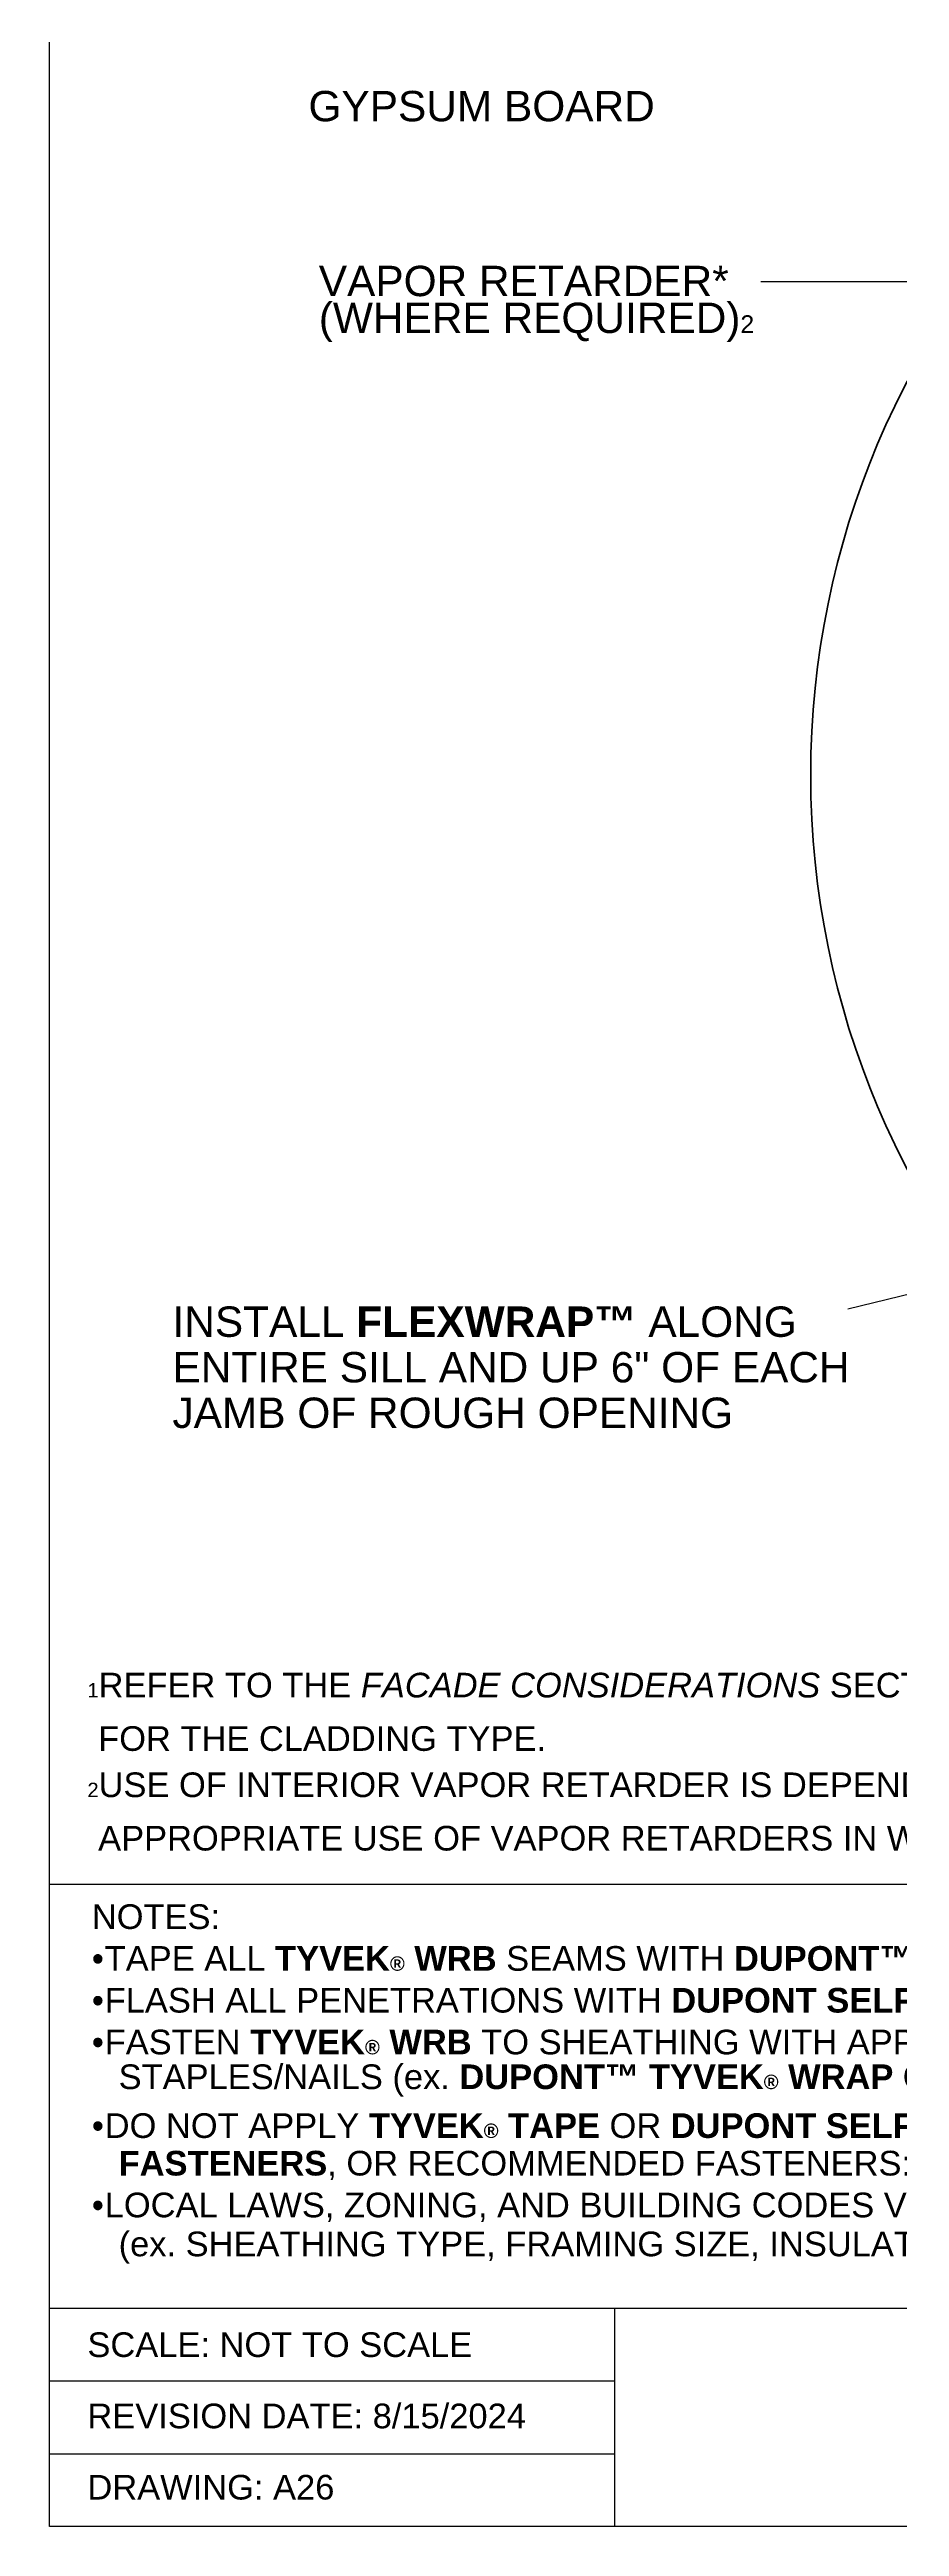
# Model space of a CAD drawing. Extents: x 26 to 751, y -764 to -7.
# Drawn here: x 26.5 to 185, y -762.8 to -300.5 of the extents above; entities that cross this region are included whole.
import ezdxf

# ---------------------------------------------------------------- set-up
doc = ezdxf.new("R2010")
doc.units = 0
doc.header["$MEASUREMENT"] = 0
for name, color, linetype, lineweight in [('background', 7, 'Continuous', 0), ('circle', 7, 'Continuous', 0), ('drywall', 7, 'Continuous', 0), ('lines and arrows', 7, 'Continuous', 0), ('OSB', 7, 'Continuous', 0), ('studs and insulation', 7, 'Continuous', 0), ('text', 7, 'Continuous', 0), ('vapor retrarder', 7, 'Continuous', 0), ('wood siding', 7, 'Continuous', 0), ('WRB', 7, 'Continuous', 0)]:
    doc.layers.add(name, color=color, linetype=linetype, lineweight=lineweight)

# ---------------------------------------------------------------- blocks, each defined once
blk = doc.blocks.new('Block_7')
at = {"layer": 'background', "color": 250, "lineweight": 25, "true_color": 0x231f20}
for p, q in [((26.46, -642.9), (585.42, -642.9)), ((26.46, -722.04), (429.12, -722.04)), ((131.88, -722.04), (131.88, -762.78)), ((26.46, -735.6), (131.88, -735.6)), ((26.46, -749.22), (131.88, -749.22))]:
    blk.add_line(p, q, dxfattribs=at)
blk.add_lwpolyline([(585.42, -762.78), (26.46, -762.78), (26.46, -29.1), (585.42, -29.1)], close=True, dxfattribs=at)
blk = doc.blocks.new('Block_8')
at = {"layer": 'drywall'}
blk.add_circle((327.36, -435.97), 158.87, dxfattribs=at)
blk = doc.blocks.new('Block_9')
at = {"layer": 'vapor retrarder'}
blk.add_circle((327.36, -435.97), 158.87, dxfattribs=at)
blk = doc.blocks.new('Block_10')
at = {"layer": 'studs and insulation'}
blk.add_circle((327.36, -435.97), 158.87, dxfattribs=at)
blk = doc.blocks.new('Block_15')
at = {"layer": 'OSB'}
blk.add_circle((327.36, -435.97), 158.87, dxfattribs=at)
blk = doc.blocks.new('Block_16')
at = {"layer": 'WRB'}
blk.add_circle((327.36, -435.97), 158.87, dxfattribs=at)
blk = doc.blocks.new('Block_20')
at = {"layer": 'wood siding'}
blk.add_circle((327.36, -435.97), 158.87, dxfattribs=at)

msp = doc.modelspace()

# ---------------------------------------------------------------- linework, layer by layer
at = {"layer": 'circle', "color": 250, "lineweight": 35, "true_color": 0x231f20}
msp.add_circle((327.36, -435.97), 158.87, dxfattribs=at)
at = {"layer": 'lines and arrows', "color": 250, "lineweight": 25, "true_color": 0x231f20}
for p, q in [((298.39, -343.91), (159.17, -343.91)), ((175.44, -535.52), (268.01, -513.15))]:
    msp.add_line(p, q, dxfattribs=at)

# ---------------------------------------------------------------- block references
at = {"layer": 'background'}
msp.add_blockref('Block_7', (0, 0), dxfattribs=at)
at = {"layer": 'drywall'}
msp.add_blockref('Block_8', (0, 0), dxfattribs=at)
at = {"layer": 'OSB'}
msp.add_blockref('Block_15', (0, 0), dxfattribs=at)
at = {"layer": 'studs and insulation'}
msp.add_blockref('Block_10', (0, 0), dxfattribs=at)
at = {"layer": 'vapor retrarder'}
msp.add_blockref('Block_9', (0, 0), dxfattribs=at)
at = {"layer": 'wood siding'}
msp.add_blockref('Block_20', (0, 0), dxfattribs=at)
at = {"layer": 'WRB'}
msp.add_blockref('Block_16', (0, 0), dxfattribs=at)

# ---------------------------------------------------------------- texts
at = {"layer": 'text', "char_height": 0.2, "attachment_point": 7}
for s, insert in [('\\C250;\\c2105123;\\FArial|b0|i0|c1;\\H5.664000;\\W1.000000;GYPSUM BOARD', (74.77, -314)), ('\\C250;\\c2105123;\\FArial|b0|i0|c1;\\H5.664000;\\W1.000000;VAPOR RETARDER* ', (76.7, -346.63)), ('\\C250;\\c2105123;\\FArial|b0|i0|c1;\\H5.664000;\\W1.000000;(WHERE REQUIRED)\\H3.302112;2', (76.7, -355.13)), ('\\C250;\\c2105123;\\FArial|b0|i0|c1;\\H5.664000;\\W1.000000;INSTALL \\C240;\\c4339695;\\FArial Bold|b1|i0|c1;FLEXWRAP™ \\C250;\\c2105123;\\FArial|b0|i0|c1;ALONG ', (49.4, -540.85)), ('\\C250;\\c2105123;\\FArial|b0|i0|c1;\\H5.664000;\\W1.000000;ENTIRE SILL AND UP 6" OF EACH ', (49.4, -549.35)), ('\\C250;\\c2105123;\\FArial|b0|i0|c1;\\H5.664000;\\W1.000000;JAMB OF ROUGH OPENING', (49.4, -557.85)), ('\\C250;\\c2105123;\\FArial|b0|i0|c1;\\H2.682966;\\W1.000000;1\\H4.602000;REFER TO THE \\FArial Italic|b0|i1|c1;FACADE CONSIDERATIONS \\FArial|b0|i0|c1;SECTION OF THE APPLICABLE DUPONT INSTALLATION GUIDELINES TO HELP DETERMINE THE APPROPRIATE \\C165;\\c11033150;\\FArial Bold|b1|i0|c1;TYVEK\\H2.682966;®\\H4.602000; WRB ', (33.53, -608.13)), ('\\C250;\\c2105123;\\FArial|b0|i0|c1;\\H4.602000;\\W1.000000;FOR THE CLADDING TYPE.', (35.53, -618.1)), ('\\C250;\\c2105123;\\FArial|b0|i0|c1;\\H2.682966;\\W1.000000;2\\H4.602000;USE OF INTERIOR VAPOR RETARDER IS DEPENDENT UPON CLIMATE ZONE AND LOCAL BUILDING CODES AND LAWS. CONSULT LOCAL JURISDICTION TO ENSURE ', (33.53, -626.73)), ('\\C250;\\c2105123;\\FArial|b0|i0|c1;\\H4.602000;\\W1.000000;APPROPRIATE USE OF VAPOR RETARDERS IN WALL ASSEMBLY.', (35.53, -636.7)), ('\\C250;\\c2105123;\\FArial|b0|i0|c1;\\H4.602000;\\W1.000000;NOTES:', (34.35, -651.34)), ('\\C250;\\c2105123;\\FArial|b0|i0|c1;\\H4.602000;\\W1.000000;•^ITAPE ALL \\C165;\\c11033150;\\FArial Bold|b1|i0|c1;TYVEK\\H2.682966;®\\H4.602000; WRB \\C250;\\c2105123;\\FArial|b0|i0|c1;SEAMS WITH \\C142;\\c14789159;\\FArial Bold|b1|i0|c1;DUPONT™ TYVEK\\H2.682966;®\\H4.602000; TAPE\\C250;\\c2105123;\\FArial|b0|i0|c1;.', (34.35, -659.14)), ('\\C250;\\c2105123;\\FArial|b0|i0|c1;\\H4.602000;\\W1.000000;•^IFLASH ALL PENETRATIONS WITH \\C240;\\c4339695;\\FArial Bold|b1|i0|c1;DUPONT SELF-ADHERED FLASHING PRODUCTS\\C250;\\c2105123;\\FArial|b0|i0|c1;.', (34.35, -666.94)), ('\\C250;\\c2105123;\\FArial|b0|i0|c1;\\H4.602000;\\W1.000000;•^IFASTEN \\C165;\\c11033150;\\FArial Bold|b1|i0|c1;TYVEK\\H2.682966;®\\H4.602000; WRB \\C250;\\c2105123;\\FArial|b0|i0|c1;TO SHEATHING WITH APPROVED FASTENERS AND CORRECT SPACING OF WRAP CAP ', (34.35, -674.74)), ('\\C250;\\c2105123;\\FArial|b0|i0|c1;\\H4.602000;\\W1.000000;STAPLES/NAILS (ex. \\C165;\\c11033150;\\FArial Bold|b1|i0|c1;DUPONT™ TYVEK\\H2.682966;®\\H4.602000; WRAP CAP FASTENERS\\C250;\\c2105123;\\FArial|b0|i0|c1;).', (39.35, -682.54)), ('\\C250;\\c2105123;\\FArial|b0|i0|c1;\\H4.602000;\\W1.000000;•^IDO NOT APPLY \\C142;\\c14789159;\\FArial Bold|b1|i0|c1;TYVEK\\H2.682966;®\\H4.602000; TAPE\\C165;\\c11033150; \\C250;\\c2105123;\\FArial|b0|i0|c1;OR \\C240;\\c4339695;\\FArial Bold|b1|i0|c1;DUPONT SELF-ADHERED FLASHING PRODUCTS \\C250;\\c2105123;\\FArial|b0|i0|c1;OVER \\C165;\\c11033150;\\FArial Bold|b1|i0|c1;TYVEK\\H2.682966;®\\H4.602000; WRAP CAP ', (34.35, -690.34)), ('\\C165;\\c11033150;\\FArial Bold|b1|i0|c1;\\H4.602000;\\W1.000000;FASTENERS\\C250;\\c2105123;\\FArial|b0|i0|c1;, OR RECOMMENDED FASTENERS: HOWEVER, FASTENERS CAN BE INSTALLED OVER THE FLASHING.', (39.35, -698.14)), ('\\C250;\\c2105123;\\FArial|b0|i0|c1;\\H4.602000;\\W1.000000;•^ILOCAL LAWS, ZONING, AND BUILDING CODES VARY AND THEREFORE GOVERNS OVER MATERIAL SELECTION ^C', (34.35, -705.94)), ('\\C250;\\c2105123;\\FArial|b0|i0|c1;\\H4.602000;\\W1.000000;(ex. SHEATHING TYPE, FRAMING SIZE, INSULATION THICKNESS, ETC.) DETAILING SHOWN ABOVE.', (39.35, -713.74)), ('\\C250;\\c2105123;\\FArial|b0|i0|c1;\\H4.602000;\\W1.000000;SCALE: NOT TO SCALE', (33.53, -731.22)), ('\\C250;\\c2105123;\\FArial|b0|i0|c1;\\H4.602000;\\W1.000000;REVISION DATE: 8/15/2024', (33.53, -744.52)), ('\\C250;\\c2105123;\\FArial|b0|i0|c1;\\H4.602000;\\W1.000000;DRAWING: A26', (33.53, -757.82))]:
    msp.add_mtext(s, dxfattribs=dict(at, insert=insert))

doc.saveas('drawing.dxf')
